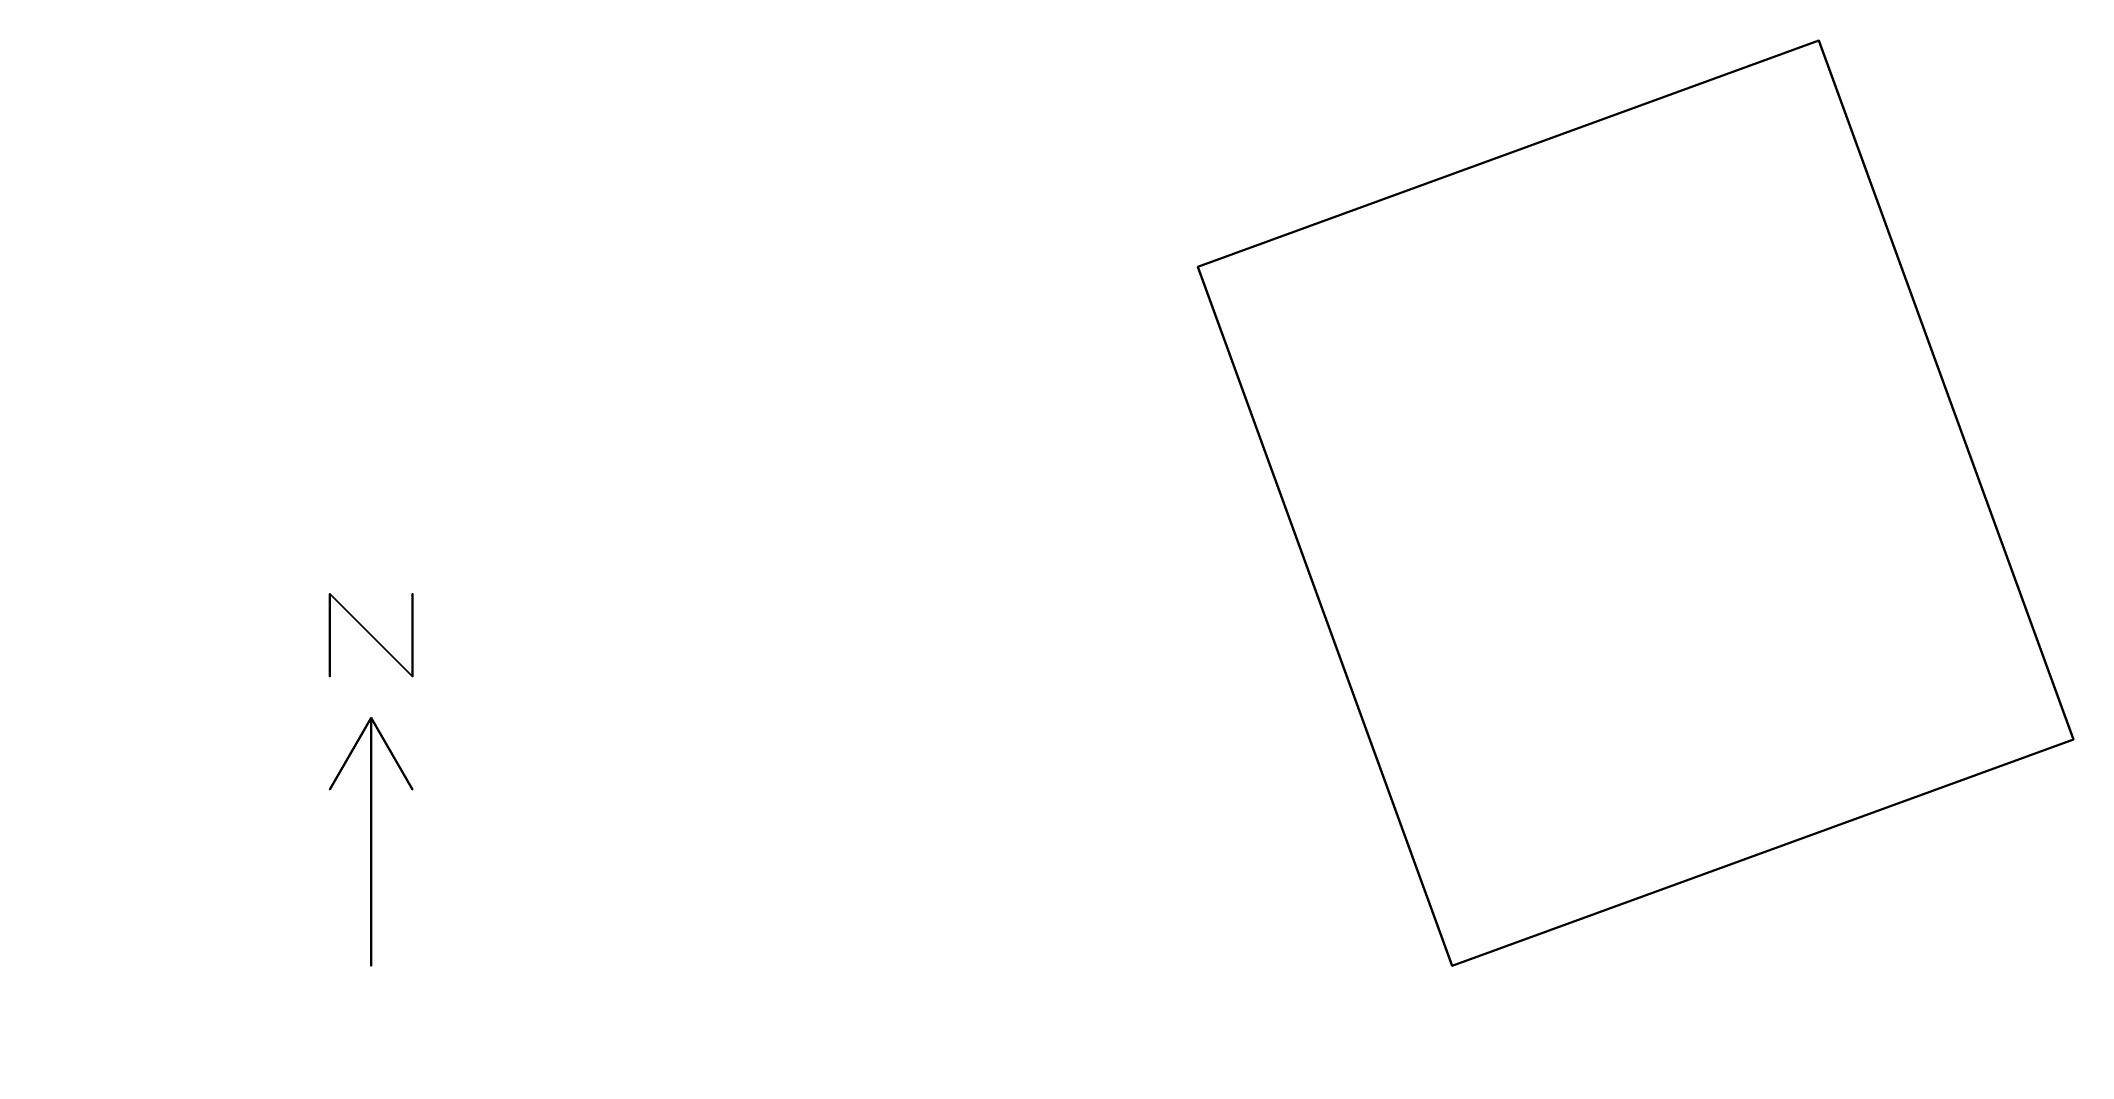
# Model space of a CAD drawing. Header units: metres. Extents: x -24.6 to 0, y -3.9 to 8.5.
import ezdxf

# ---------------------------------------------------------------- set-up
doc = ezdxf.new("R2010")
doc.units = ezdxf.units.M

msp = doc.modelspace()

# ---------------------------------------------------------------- linework, layer by layer
at = {"layer": '1', "color": 3}
for points in [[(-21.09572, 1.76384, 0.1), (-21.09572, 1.76384), (-21.09572, 0.76384), (-21.09572, 0.76384, 0.1)], [(-21.09572, 1.76384, 0.1), (-21.09572, 1.76384), (-20.09572, 0.76384), (-20.09572, 0.76384, 0.1)], [(-20.09572, 1.76384, 0.1), (-20.09572, 1.76384), (-20.09572, 0.76384), (-20.09572, 0.76384, 0.1)], [(-20.59572, 0.26384, 0.1), (-20.59572, 0.26384), (-21.09572, -0.60219), (-21.09572, -0.60219, 0.1)], [(-20.59572, 0.26384, 0.1), (-20.59572, 0.26384), (-20.59572, -2.73616), (-20.59572, -2.73616, 0.1)], [(-20.59572, 0.26384, 0.1), (-20.59572, 0.26384), (-20.09572, -0.60219), (-20.09572, -0.60219, 0.1)]]:
    msp.add_3dface(points, dxfattribs=at)
at = {"layer": 'Z_01', "color": 43}
for points in [[(-3.07818, 8.45723, 6), (-3.07818, 8.45723), (-10.59572, 5.72107), (-10.59572, 5.72107, 6)], [(0, 0, 6), (0, 0), (-3.07818, 8.45723), (-3.07818, 8.45723, 6)], [(-10.59572, 5.72107, 6), (-10.59572, 5.72107), (-7.51754, -2.73616), (-7.51754, -2.73616, 6)], [(-7.51754, -2.73616, 6), (-7.51754, -2.73616), (0, 0), (0, 0, 6)]]:
    msp.add_3dface(points, dxfattribs=at)
at = {"layer": 'Z_01', "color": 8}
msp.add_3dface([(0, 0), (-7.51754, -2.73616), (-10.59572, 5.72107), (-3.07818, 8.45723)], dxfattribs=at)
at = {"layer": 'Z_01', "color": 15}
msp.add_3dface([(0, 0, 6), (-3.07818, 8.45723, 6), (-10.59572, 5.72107, 6), (-7.51754, -2.73616, 6)], dxfattribs=at)

doc.saveas('drawing.dxf')
